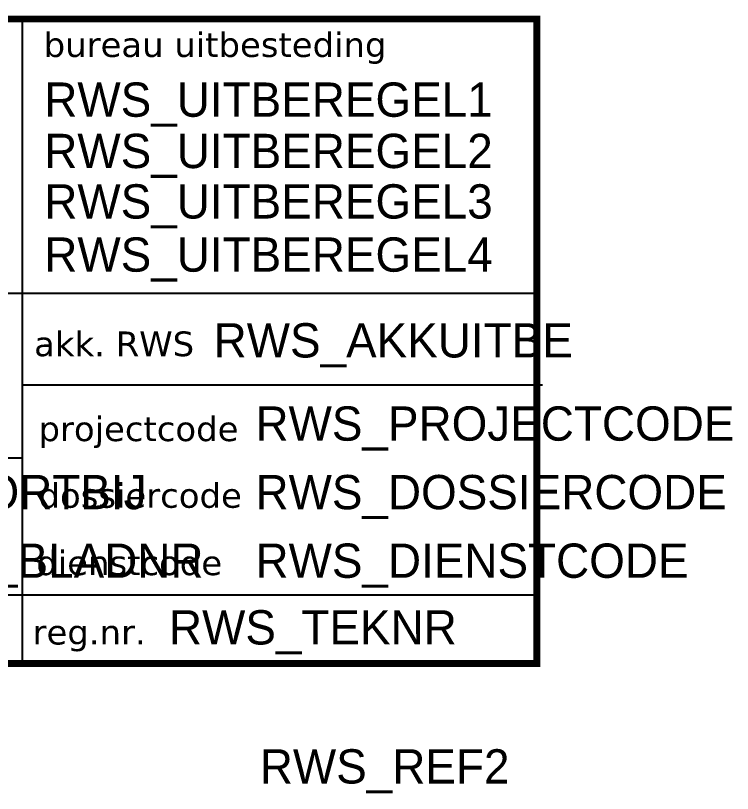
# Model space of a CAD drawing. Extents: x -180 to 14, y -9 to 47.
# Drawn here: x -38 to 14.3, y -9.5 to 47.2 of the extents above; entities that cross this region are included whole.
import ezdxf
from ezdxf.enums import TextEntityAlignment as Align

# ---------------------------------------------------------------- set-up
doc = ezdxf.new("R2010")
doc.units = 0
doc.header["$MEASUREMENT"] = 0
for name, color, linetype in [('TO-XX-STEMPEL', 7, 'CONTINUOUS'), ('TO-XX-T18_1', 7, 'CONTINUOUS'), ('TO-XX-T25_1', 7, 'CONTINUOUS')]:
    doc.layers.add(name, color=color, linetype=linetype)
doc.styles.add('RIJKSHUISSTIJL', font='verdana.TTF', dxfattribs={"height": 1.8})
doc.styles.add('RTW_ISO', font='iso-rtw.shx')

msp = doc.modelspace()

# ---------------------------------------------------------------- linework, layer by layer
at = {"layer": 'TO-XX-STEMPEL'}
for p, q in [((-37.5, 0), (-37.5, 47)), ((-180, 27), (0, 27)), ((-37.5, 20.323), (0.401, 20.323)), ((-180, 15), (-37.5, 15)), ((-180, 5), (0, 5))]:
    msp.add_line(p, q, dxfattribs=at)
at = {"layer": 'TO-XX-STEMPEL', "const_width": 0.5}
msp.add_lwpolyline([(0, 0), (0, 47), (-180, 47), (-180, 0), (0, 0)], dxfattribs=at)

# ---------------------------------------------------------------- texts
at = {"layer": 'TO-XX-T18_1', "style": 'RIJKSHUISSTIJL'}
for s, p in [('bureau uitbesteding', (-35.963, 44.232)), ('akk. RWS', (-36.659, 22.413)), ('projectcode', (-36.339, 16.22)), ('dossiercode', (-36.339, 11.36)), ('dienstcode', (-36.499, 6.447)), ('reg.nr.', (-36.771, 1.389))]:
    msp.add_text(s, height=1.8, dxfattribs=at).set_placement(p)
at = {"layer": 'TO-XX-T25_1', "style": 'RTW_ISO', "flags": 8}
for tag, p in [('RWS_UITBEREGEL1', (-35.917, 39.87)), ('RWS_UITBEREGEL2', (-35.917, 36.128)), ('RWS_UITBEREGEL3', (-35.917, 32.447)), ('RWS_UITBEREGEL4', (-35.917, 28.573)), ('RWS_AKKUITBE', (-23.573, 22.317)), ('RWS_PROJECTCODE', (-20.519, 16.25)), ('RWS_BEHOORTBIJ', (-59.479, 11.25)), ('RWS_DOSSIERCODE', (-20.519, 11.25)), ('RWS_BLADNR', (-47.525, 6.25)), ('RWS_DIENSTCODE', (-20.519, 6.25)), ('RWS_TEKNR', (-26.826, 1.389))]:
    msp.add_attdef(tag, p, '', height=2.5, dxfattribs=at)
msp.add_attdef('RWS_REF2', text='', height=2.5, dxfattribs=at).set_placement((-2, -8.75), align=Align.RIGHT)

doc.saveas('drawing.dxf')
